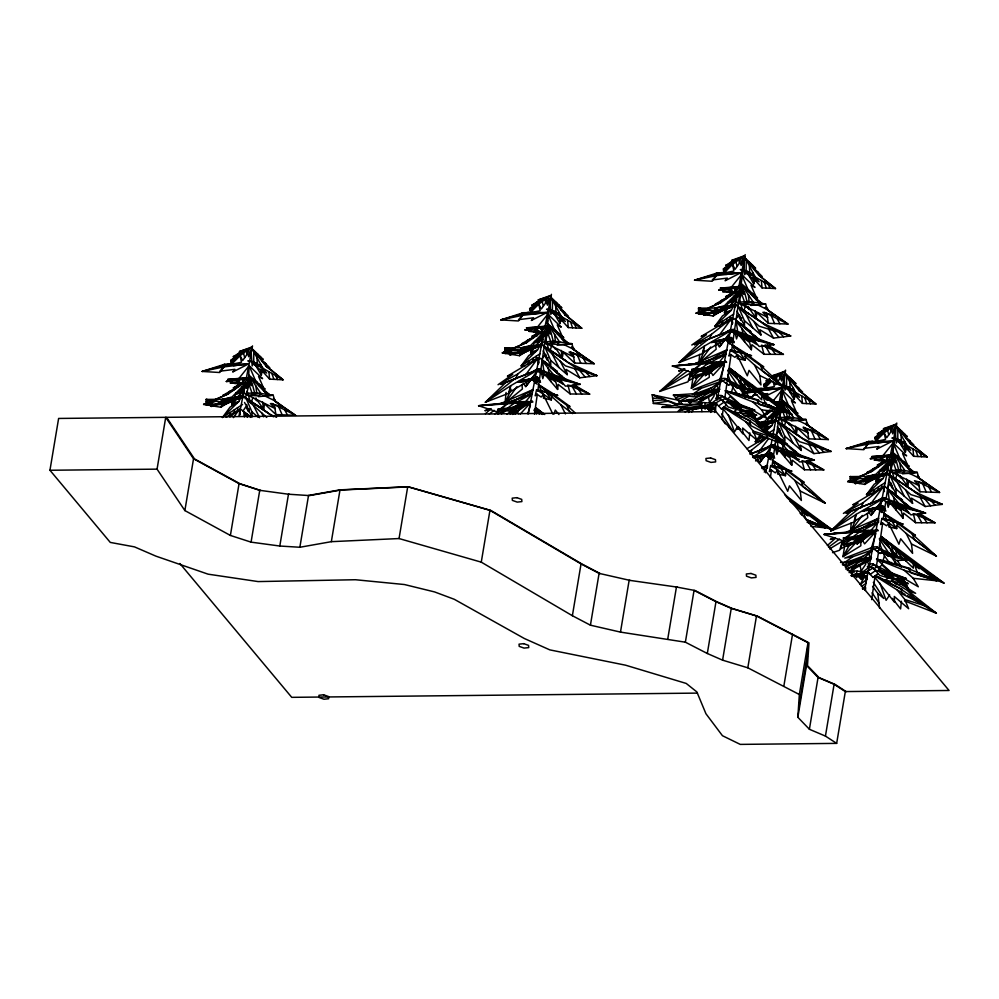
<?xml version="1.0" encoding="UTF-8"?>
<svg xmlns="http://www.w3.org/2000/svg" width="999" height="999" viewBox="0 0 999 999"><rect width="100%" height="100%" fill="white"/><g stroke="black" fill="none" stroke-linecap="round" stroke-linejoin="round"><path stroke-width="1.5" d="M253.721 362.175L261.313 375.075L262.25 371.041L269.605 379.121L283.079 379.82L262.887 368.281L252.385 349.425L266.171 366.296L269.805 367.782L258.816 356.93L263.212 359.39L252.809 349.35L251.074 350.849L252.173 365.959L253.721 362.175L253.783 351.923M552.41 310.627L560.002 323.526L560.938 319.493L568.294 327.572L581.768 328.271L561.575 316.733L551.086 297.877L564.86 314.747L568.493 316.233L557.504 305.382L561.9 307.842L551.498 297.802L549.762 299.3L550.861 314.41L552.41 310.627L552.472 300.374M746.153 270.929L746.216 260.677M786.55 386.426L794.143 399.325L795.079 395.292L802.434 403.384L815.908 404.083L795.716 392.532L785.226 373.676L799 390.547L802.634 392.033L791.645 381.181L796.041 383.641L785.639 373.614L783.903 375.1L785.002 390.222L786.55 386.426L786.613 376.173M897.776 439.335L905.369 452.247L906.305 448.214L913.66 456.293L927.134 456.993L906.942 445.454L896.44 426.598L910.226 443.456L913.86 444.955L902.859 434.09L907.267 436.563L896.865 426.523L895.129 428.022L896.215 443.131L897.776 439.335L897.839 429.095M718.718 365.035L709.577 371.765L695.679 377.972L700.249 374.138L691.72 376.548L691.82 369.43L705.731 368.007L713.935 365.309M871.478 532.617L861.2 540.184L847.302 546.391L851.872 542.557L843.343 544.967L843.443 537.849L857.354 536.426L866.97 533.266M767.319 468.269L767.432 465.322L761.75 467.769M878.496 522.652L878.596 519.717M234.241 412.575L234.34 409.802M532.867 362.425L533.029 358.266M726.61 322.714L726.773 318.556M878.296 489.747L878.396 486.975M248.664 376.598L249.138 365.696L262.587 378.658L258.566 376.461L263.361 387.462L260.714 385.889M547.415 323.489L547.552 320.379M547.689 317.257L547.827 314.148L561.276 327.123L557.255 324.925L562.05 335.914L556.743 332.767M754.058 303.359L741.058 283.828L741.57 274.45L755.019 287.412L750.998 285.214L755.793 296.216L751.81 293.856M781.493 400.849L781.892 391.508M892.706 453.771L893.193 442.869L906.642 455.831L902.621 453.633L907.417 464.635L902.109 461.488M808.016 642.694L806.518 665.471L818.056 677.459L834.103 684.278L845.329 691.57L836.663 743.381L825.436 736.088L809.39 729.27L797.851 717.282L799.337 694.505L808.016 642.694L756.48 615.983L731.256 608.354L715.983 601.685L694.055 590.384L685.376 642.195L707.317 653.496L722.589 660.164L747.814 667.807L799.337 694.505M714.784 411.313L715.172 407.142L713.398 407.517L710.651 412.45M865.396 590.484L865.658 587.637M866.408 579.732L860.214 584.552L865.022 575.936L866.795 575.561L866.058 583.379L861.35 586.513M505.194 401.586L506.081 392.47M699.675 354.295L698.788 363.411L716.158 349.263L715.509 343.556M700.724 343.656L701.023 340.609L711.488 334.315L731.93 318.044L732.117 324.263M850.561 530.307L851.298 522.702M714.335 393.231L714.048 395.979L709.565 402.572L708.341 396.665M240.122 397.964L240.284 396.453M538.811 346.416L538.973 344.917M732.554 306.718L732.717 305.207M749.812 432.854L748.975 440.497L742.594 432.33M772.951 422.215L773.114 420.716M884.177 475.137L884.34 473.626M901.435 601.273L900.599 608.915L892.394 598.413M540.409 368.581L542.794 378.633L544.305 373.851L557.617 389.423L558.191 384.365L570.242 393.981L589.672 394.106L573.613 384.59M734.153 328.871L736.538 338.923L738.049 334.141L751.348 349.712L751.935 344.667L763.985 354.283L783.416 354.408L767.344 344.892M774.562 444.38L776.935 454.433L778.446 449.65L791.757 465.222L792.332 460.164L804.382 469.78L823.813 469.905L807.754 460.389M886.8 501.598L888.161 507.342L889.672 502.559L902.971 518.131L903.558 513.086L915.608 522.702L935.039 522.827L918.968 513.311M710.351 370.379L709.939 373.389L713.91 368.594M534.453 414.16L537.325 394.218M537.762 391.146L540.409 372.739M540.846 369.667L546.366 331.318M547.027 326.71L551.423 294.318L545.042 326.523M721.802 418.943L723.351 408.204M724.899 397.465L726.872 383.666M727.322 380.594L731.068 354.508M731.505 351.448L740.109 291.608M740.771 287.013L745.167 254.608L738.785 286.813M770.366 477.684L771.465 470.017M771.902 466.945L779.844 411.713M781.168 402.51L785.564 370.117L779.183 402.322M871.665 599.637L874.974 576.623M876.51 565.884L878.496 552.085M878.945 549.013L882.691 522.927M883.353 518.331L885.776 501.448M886.213 498.389L891.732 460.027M892.394 455.432L896.79 423.027L890.409 455.232M552.197 393.843L551.323 399.887L543.481 398.226L543.668 394.33L536.563 389.76L535.214 395.804L536.875 394.18L541.158 397.04L543.668 394.33L551.323 399.887L546.341 392.282L536.563 389.76L557.842 395.392L546.341 392.282M229.683 415.522L230.132 412.525M528.371 363.986L528.821 360.976M722.115 324.275L722.564 321.278M762.512 439.785L762.961 436.775L755.269 441.733L760.888 441.371M873.738 492.694L874.187 489.697M780.893 409.103L780.606 411.039L777.996 408.141M693.006 377.784L691.345 388.261L709.24 377.347L709.203 371.703M844.63 546.203L842.969 556.668L860.851 545.766L860.826 540.122M836.663 743.381L740.259 744.392L722.452 735.714L705.943 713.748L696.865 691.932L686.226 683.441L625.599 665.197L549.812 649.874L524.338 638.498L454.295 599.3L434.602 591.932L404.47 584.54L355.457 579.732L258.104 581.58L208.079 574.163L155.881 556.131L134.49 546.878L110.277 542.42L49.95 470.254L58.616 418.444L715.933 411.6L949.05 690.484L845.329 691.57M685.376 642.195L620.479 632.105L590.421 625.187L572.377 615.721L481.268 562.15L399.051 538.548L331.343 541.67L299.862 547.265L279.807 546.028L251.074 542.145L230.394 535.439L184.865 510.564L157.055 469.143L165.722 417.332L193.531 458.753L239.061 483.628L259.74 490.322L289.435 494.355M184.865 510.564L193.531 458.753M230.394 535.439L239.061 483.628M251.074 542.145L259.74 490.322M279.807 546.028L288.474 494.218L309.49 495.591L339.473 490.259M299.862 547.265L308.529 495.442L340.01 489.86L407.717 486.738L489.947 510.327L581.043 563.911L599.088 573.376L630.119 580.431M331.343 541.67L340.01 489.86M399.051 538.548L407.717 486.738M481.268 562.15L489.947 510.327M572.377 615.721L581.043 563.911M590.421 625.187L599.088 573.376M620.479 632.105L629.145 580.282L677.409 587.15M667.782 638.823L676.448 587.012L695.017 590.521L716.957 601.823L732.217 608.491L757.442 616.133L808.978 642.832L807.479 665.609L819.018 677.597L835.077 684.415L846.29 691.708M707.317 653.496L715.983 601.685M722.589 660.164L731.256 608.354M747.814 667.807L756.48 615.983M783.853 686.088L792.532 634.278M798.701 708.079L807.379 656.256M797.851 717.282L806.518 665.471M809.39 729.27L818.056 677.459M825.436 736.088L834.103 684.278M239.023 416.383L245.479 382.667M246.353 378.072L252.522 345.879M528.334 413.873L534.49 381.693M535.077 378.621L543.881 332.655M714.747 412.487L716.495 403.296M717.082 400.224L737.612 292.944M765.696 472.814L772.152 439.098M772.739 436.039L777.434 411.513M864.61 590.097L889.535 459.84M257.555 400.724L263.574 409.303L264.623 403.871L275.911 414.585L295.529 415.309L273.763 400.124M556.256 349.175L562.262 357.754L563.311 352.335L574.6 363.049L594.218 363.761L572.464 348.576M748.276 307.018L756.006 318.057L757.055 312.625L768.343 323.339L787.961 324.063L766.196 308.878M788.673 422.515L796.403 433.554L797.452 428.134L808.74 438.848L828.358 439.56L806.605 424.375M899.899 475.437L907.629 486.476L908.678 481.043L919.967 491.758L939.584 492.482L917.819 477.285M690.971 372.689L687.986 381.818L659.702 391.421L690.971 372.689L689.185 380.357L699.874 374.613M746.915 272.215L753.745 283.828L754.682 279.795L762.037 287.874L775.511 288.574L758.603 275.05L744.817 258.179L743.506 259.603L744.605 274.713L745.629 272.19M829.57 548.913L842.594 541.096L840.808 548.776L851.498 543.031M245.167 398.788L249.825 381.618L252.085 383.241L254.782 393.469M543.856 347.252L547.727 333.004L550.961 342.232M737.599 307.542L741.47 293.294L744.705 302.535M777.996 423.052L781.131 411.501M889.634 474.463L893.88 458.791L896.14 460.414L898.838 470.641M239.535 395.791L242.07 386.788M538.648 342.744L540.759 335.239M731.967 304.545L734.502 295.542M772.377 420.042L774.899 411.039L764.834 421.241L756.343 423.464M884.015 471.453L886.125 463.961M731.343 392.595L732.816 387.425L731.743 384.652M878.708 568.206L881.855 564.885L884.44 555.844L883.366 553.071M527.759 413.748L530.432 404.945M719.717 379.92L724.175 365.247M871.34 548.339L875.798 533.666M235.502 401.873L232.305 404.945L235.976 392.957M243.406 410.439L245.754 406.868L248.564 411.526L249.338 409.003M251.273 402.709L252.809 397.677M533.129 351.348L530.993 353.396L534.665 341.421M542.095 358.891L544.443 355.319L547.252 359.977L548.026 357.467M549.962 351.161L551.885 344.867M726.872 311.651L724.737 313.698L726.36 308.379M727.185 305.706L728.408 301.71M735.838 319.193L738.186 315.622L740.996 320.279L741.77 317.757M743.706 311.463L745.629 305.17M768.331 426.123L765.134 429.195L768.805 417.22M784.103 426.973L786.026 420.666L789.535 425.037M879.557 479.045L876.36 482.117L880.032 470.129M895.703 478.621L897.252 473.588M250.374 383.516L251.224 380.769L249.288 378.821M742.806 292.27L743.656 289.523L741.72 287.575M783.204 407.779L784.053 405.02L782.117 403.072M894.43 460.689L895.279 457.942L893.343 455.994M704.557 405.769L705.519 402.722M856.18 574.188L857.142 571.141M553.995 414.135L555.294 410.04L558.965 414.548M842.594 541.096L839.61 550.237L832.529 552.634M213.823 400.799L203.621 404.433L220.829 407.242L222.178 403.221M505.057 351.723L502.31 352.884L519.517 355.694L520.866 351.685M698.801 312.013L696.053 313.187L713.261 315.996L714.61 311.975M857.866 477.972L847.676 481.605L864.884 484.415L866.233 480.394M238.986 385.202L239.96 382.542M536.7 336.313L538.161 332.317M882.554 463.698L883.528 461.038M242.47 398.476L243.544 396.491L260.739 407.742L251.486 401.898M541.158 346.928L542.232 344.942L559.428 356.193L550.174 350.349M734.902 307.23L735.976 305.244L766.158 325.274L737.936 306.631M886.525 475.649L887.587 473.663L917.781 493.693L888.473 474.313M505.644 401.723L511.088 389.26M515.322 379.558L517.744 374.026L538.186 357.742L538.374 363.961M704.233 350.936L698.788 363.411L710.639 347.015M709.665 338.474L711.488 334.315M750.074 453.983L751.885 449.825L767.519 437.375M851.011 530.444L855.856 519.355M860.688 508.279L863.111 502.734L883.553 486.463L883.69 491.121M688.686 412.487L690.222 409.153L685.152 411.9M244.293 391.608L238.861 401.436L222.44 417.482L242.557 404.508M246.453 387.724L249.825 381.618M542.994 340.072L537.549 349.887L521.128 365.934L525.337 365.659M545.142 336.188L547.914 331.156M736.725 300.362L731.293 310.19L714.872 326.236L720.491 325.874M738.885 296.478L741.658 291.458M779.282 411.988L771.69 425.699L766.221 431.044M888.348 468.781L882.916 478.608L866.495 494.655L872.115 494.293M890.509 464.897L893.88 458.791M698.938 374.7L691.345 388.261L704.994 373.439M849.799 544.467L842.969 556.668L857.666 540.721M775.461 435.889L778.583 431.118L781.393 435.776L779.507 428.708M887.462 487.612L889.797 484.04L892.619 488.698L891.108 483.041M889.659 594.917L886.113 600.287L879.944 583.191M689.672 404.308L691.458 401.61M215.359 406.343L216.983 403.921M707.791 315.097L709.402 312.675M859.402 483.516L861.026 481.093M706.58 406.968L705.082 409.165L703.758 406.581M858.203 575.387L856.705 577.584L855.381 574.999M776.872 382.867L775.524 384.79L774.225 382.367M713.86 391.283L715.072 389.56M865.484 559.702L866.695 557.979M505.956 401.848L516.895 386.713M851.323 530.569L862.262 515.434M535.002 373.926L525.711 386.775L523.151 382.954M728.746 334.228L719.455 347.065L716.895 343.256M764.922 455.569L759.852 462.574L757.292 458.753M766.608 453.234L769.992 448.563M881.218 501.486L871.078 515.484L868.518 511.675M222.44 417.482L230.057 407.142L238.861 401.436L231.843 404.058L235.714 399.101M233.329 417.632L239.498 409.29L239.685 415.509M524.975 375.636L538.186 357.742L507.43 376.123L512.699 374.4L498.051 384.702L517.744 374.026M719.592 334.74L731.93 318.044L701.173 336.413L706.443 334.702L691.783 345.005L701.023 340.609M760.351 434.84L755.269 441.733L761.837 435.314M758.229 452.634L768.805 438.311M870.341 504.358L883.553 486.463L852.796 504.832L858.066 503.121L843.406 513.424L863.111 502.734M691.545 412.125L695.104 407.33M698.663 402.522L703.558 397.377M904.919 470.566L902.497 473.838L917.244 472.377L918.843 477.947L927.147 484.14L914.472 480.744L919.33 485.801L888.548 470.729L899.649 469.942L917.244 472.377L909.627 473.476L892.232 472.427L904.919 470.566L892.681 452.247L890.883 454.183M850.286 570.941L856.23 564.885M755.968 392.257L752.584 396.765L745.229 396.316M537.275 371.578L526.336 385.801L526.76 381.98L509.365 392.22L510.701 385.714L539.098 369.205L500.824 384.39L539.098 369.205M731.018 331.88L720.079 346.104L720.504 342.282L703.109 352.522L704.445 346.016L732.841 329.508L694.567 344.68L732.841 329.508M770.504 448.563L760.476 461.6L760.901 457.779L755.556 460.939M882.641 500.299L871.702 514.522L872.127 510.701L854.732 520.941L856.068 514.435L884.465 497.927L846.19 513.099L884.465 497.927M242.233 350.986L233.304 356.693L236.351 355.881L230.956 360.202L231.456 364.335L238.424 355.319L251.511 347.165L252.272 347.939L248.751 356.718L246.865 351.448L246.728 354.77L242.695 360.539L240.085 355.694L251.511 347.165L239.323 351.561L249.775 348.251M530.981 311.713L537.112 303.771L550.199 295.617L550.961 296.391L547.44 305.17L545.554 299.9L545.417 303.221L541.383 308.991L538.773 304.146L550.199 295.617L538.011 300.012L548.463 296.703M770.554 380.469L764.285 388.586L771.84 381.031M237.25 397.127L244.218 390.534L236.676 394.28L245.679 384.852M535.177 346.566L538.261 342.607L542.907 338.998L535.364 342.732L544.368 333.304M729.682 305.881L736.65 299.288L729.108 303.034L738.111 293.606M768.543 423.364L764.672 428.309L771.69 425.699L765.396 429.77M769.317 422.365L772.402 418.406L777.047 414.797L769.505 418.531L775.499 412.25M878.995 477.272L875.898 481.231L882.916 478.608L874.113 484.315L866.495 494.655L885.326 482.505M880.531 475.287L883.628 471.328L888.273 467.707L880.718 471.453L889.734 462.025M238.686 378.746L249.138 365.696L256.731 383.529M537.375 327.197L547.827 314.148L554.832 330.607M731.118 287.5L741.57 274.45L747.989 289.535M772.464 401.81L781.967 389.947M882.741 455.906L893.193 442.869L900.199 459.328M210.702 405.594L212.263 403.671M509.39 354.046L510.951 352.123M703.134 314.335L704.695 312.425M854.757 482.754L856.318 480.844M710.689 403.134L708.903 405.307L700.224 406.231L701.148 402.809L697.427 404.195L681.905 404.408L680.706 400.761L652.185 394.73L653.358 403.434L670.504 405.244L661.837 407.405L689.31 407.555L702.472 405.194M860.526 573.726L862.312 571.553M516.196 413.099L519.18 409.49M525.137 402.285L532.105 393.881L506.068 403.072M718.88 362.587L725.836 354.183L696.927 364.385M764.247 472.09L766.245 469.68M861.563 541.808L864.547 538.211M870.504 531.006L877.459 522.602L851.435 531.78M528.196 402.422L531.98 400.849L532.892 401.985L478.583 405.744L496.603 411.7L507.417 403.509L500.924 409.578M721.94 362.724L725.724 361.139L726.623 362.287L672.327 366.034L690.346 372.003L701.161 363.798L695.754 368.868M873.563 531.143L877.347 529.557L878.246 530.694L823.95 534.453L841.97 540.422M772.514 435.764L774.7 434.103L802.434 457.142L797.04 454.046L776.011 435.576M862.774 589.223L864.647 587.125L862.337 588.648M520.204 414.098L530.044 403.359M723.788 363.661L712.961 375.474L710.701 371.516M742.744 410.589L754.745 410.152L735.227 402.597L721.216 395.529L718.918 395.392L715.671 398.376L719.055 398.176L725.649 402.747L728.246 402.322L736.013 405.956L737.399 404.458M875.411 532.08L864.585 543.893L862.324 539.935M895.866 578.958L906.368 578.571L886.85 571.016L872.839 563.948L870.541 563.798L867.294 566.795L870.678 566.595L877.259 571.166L879.869 570.729L887.636 574.375L889.023 572.877M739.26 285.764L741.67 283.891L757.567 297.927L750.961 293.868L761.95 303.421L755.981 299.488M526.985 396.253L533.279 389.523L500.674 403.559L506.406 402.335M719.68 357.667L727.022 349.825L694.417 363.861L700.149 362.637L697.577 363.961M763.224 469.805L767.432 465.322L762.112 468.494M872.352 524.962L878.645 518.244L847.452 531.668M728.134 398.676L730.232 396.466L738.161 403.821M865.971 446.216L868.044 444.043L892.519 441.146L876.735 449.175L878.97 446.516L863.898 448.376M245.354 383.466L232.005 396.99L220.779 399.937M544.043 331.918L530.694 345.442L522.202 347.664M737.786 292.22L724.425 305.744L715.946 307.967M780.369 405.507L782.754 403.097L779.208 405.569M889.41 460.626L876.048 474.163L864.834 477.097M231.456 364.335L240.085 355.694L241.483 362.262L232.892 364.036M531.231 311.713L538.773 304.146L540.172 310.714L531.58 312.5M682.517 407.005L678.046 411.338L687.624 407.517M505.794 382.555L485.339 402.26L508.479 393.406L510.701 385.714L485.339 402.26L514.223 379.258M699.537 342.844L679.083 362.55L702.222 353.708L704.445 346.016L679.083 362.55L707.954 339.56M851.16 511.263L830.706 530.968L853.845 522.127L856.068 514.435L830.706 530.968L859.577 507.979M702.884 393.519L704.67 391.808M854.507 561.938L856.293 560.214M846.29 538.299L852.784 532.217L845.579 537.687M512.587 414.448L526.111 403.896M709.577 371.765L705.244 375.749L722.027 364.023M861.2 540.184L856.867 544.168L873.65 532.442M740.559 387.949L744.542 392.132L755.244 391.558L737.574 384.815L725.099 378.496L722.926 378.384L719.455 381.106L722.714 380.906L728.421 385.002L730.956 384.603L737.911 387.849L739.41 386.488M886.762 553.846L894.455 558.978L889.197 553.234L896.165 560.551L906.867 559.977L889.197 553.234L876.722 546.915L874.55 546.803L871.078 549.512L874.337 549.325L880.044 553.421L882.579 553.021L889.535 556.268L891.033 554.907M725.649 402.747L728.059 400.587M877.259 571.166L879.682 569.005M485.439 413.711L491.171 408.591M684.902 368.893L659.702 391.421L687.974 370.629M827.359 545.504L835.389 538.336M710.901 390.921L720.754 382.267M861.463 560.277L872.377 550.674M679.133 401.598L673.388 395.104L695.404 396.79L719.567 388.986L706.505 396.878L702.222 400.599L719.292 391.046M843.081 564.897L847.027 565.197L871.19 557.405L858.129 565.297L853.845 569.018L870.916 559.465M720.729 398.389L717.619 398.589L710.776 403.958L715.671 402.997L721.44 408.978L725.411 407.804L733.528 412.088L736.625 409.428M871.315 566.87L869.242 567.007L862.399 572.377L867.294 571.416L873.064 577.397L877.035 576.211L885.151 580.506L888.248 577.847M717.207 390.184L718.893 388.736L696.715 393.519L673.388 395.104L693.681 396.441L696.715 393.519L697.027 395.117L711.775 390.472L710.514 392.382L719.879 389.31M868.83 558.603L870.516 557.155L848.338 561.938L840.559 562.462M234.116 379.158L227.672 379.408L248.601 377.56L236.513 380.894L244.181 384.515L242.545 380.969L247.777 386.788L248.364 382.917L246.603 379.745L251.398 385.664L249.775 378.633L248.601 377.56L242.545 380.969L247.09 388.074L244.181 384.515L230.307 382.892L232.367 381.131L226.286 381.481L234.116 379.158L247.003 378.009M532.804 327.61L526.361 327.859L547.29 326.011L535.202 329.345L542.882 332.967L541.233 329.433L546.465 335.239L547.052 331.368L545.292 328.196L550.087 334.128L548.463 327.098L547.29 326.011L541.233 329.433L545.779 336.526L542.882 332.967L528.995 331.343L531.056 329.595L524.975 329.945L532.804 327.61L545.691 326.461M726.548 287.912L720.104 288.162L741.033 286.313L728.945 289.648L736.613 293.269L734.977 289.722L740.209 295.542L740.796 291.671L739.035 288.499L743.83 294.418L742.195 287.387L741.033 286.313L734.977 289.722L739.522 296.828L736.613 293.269L722.739 291.646L724.799 289.885L718.718 290.234L726.548 287.912L739.435 286.763M878.171 456.331L871.727 456.58L892.656 454.732L880.556 458.066L888.236 461.688L886.6 458.141L891.832 463.961L892.419 460.089L890.658 456.918L895.454 462.837L893.818 455.806L892.656 454.732L886.6 458.141L891.145 465.234L888.236 461.688L874.362 460.064L876.423 458.304L870.341 458.653L878.171 456.331L891.058 455.169M506.206 402.16L522.415 388.973L521.928 384.69M852.721 529.945L867.781 517.682L867.294 513.411M532.654 309.553L529.945 311.089L529.645 308.666L535.039 304.333L531.992 305.145L540.921 299.45M734.652 259.74L731.755 260.314L743.943 255.919L730.856 264.073L723.888 273.089L732.517 264.448L735.127 269.293L739.16 263.524L739.297 260.202L741.183 265.472L744.705 256.693L743.943 255.919L732.517 264.448L733.915 271.016L723.888 273.089L723.388 268.956L728.783 264.635L725.736 265.447L734.652 259.74L742.207 257.005M766.795 385.352L764.085 386.888L763.785 384.465L769.18 380.132L766.133 380.944L769.48 378.808M878.021 438.261L875.311 439.81L875.012 437.375L880.406 433.054L877.359 433.866L886.275 428.159L893.83 425.412M229.87 416.945L239.498 409.29L226.124 417.282M515.422 409.003L523.376 402.722M709.165 369.305L717.107 363.024M860.788 537.724L868.73 531.443M721.44 408.978L726.473 405.082M873.064 577.397L878.096 573.501M722.352 400.462L725.062 398.376M873.975 568.881L876.685 566.795M728.421 385.002L730.993 383.029M880.044 553.421L882.616 551.448M774.063 379.096L784.34 371.416L785.102 372.19L781.58 380.969L779.695 375.711L779.557 379.033L777.534 381.905L776.335 377.397M688.498 401.91L692.107 399.225L682.017 401.074M719.892 311.276L703.658 315.185L708.878 312.487L698.813 313.786L698.488 308.179L715.072 308.029L736.188 304.658L714.959 314.111L733.041 305.457M756.743 423.326L776.585 420.154L762.274 426.735M871.515 479.695L855.281 483.603L860.501 480.906L850.436 482.205L850.112 476.598L866.695 476.448L887.811 473.076L866.583 482.529L879.407 476.198M489.31 413.948L494.23 410.339M514.335 403.159L506.518 408.903L513.186 407.217L519.555 403.721L510.739 410.764L529.482 403.746L530.481 402.372L513.311 402.759L478.583 405.744L516.52 401.848L528.995 401.498M708.079 363.461L700.262 369.205L706.93 367.52L713.298 364.023L704.482 371.054L723.214 364.048L724.225 362.674L707.042 363.062L672.327 366.034L710.264 362.137L722.739 361.788M828.533 547.19L839.585 539.048M859.702 531.88L851.885 537.624L858.553 535.939L864.922 532.442L856.106 539.472L874.837 532.467L875.848 531.093L858.665 531.48L823.95 534.453L861.887 530.556L874.362 530.207M520.104 407.255L526.685 402.56M713.848 367.557L720.429 362.862M865.471 535.976L872.052 531.281M510.102 413.711L521.053 405.931L515.509 408.504M702.622 374.875L713.573 367.095M718.556 405.981L723.963 402.16M854.245 543.294L866.42 534.652L854.982 539.947L843.443 537.849L858.491 538.386L857.354 536.426L860.501 537.125L867.906 533.166L869.942 534.215L875.261 531.156M870.179 574.4L875.586 570.566M692.382 394.518L701.236 388.274L720.791 381.456L705.294 392.008M844.005 562.924L852.859 556.693L872.414 549.862L855.644 561.288M242.058 384.328L228.346 393.893L214.398 400.05M243.269 383.479L245.342 382.03M541.957 331.93L527.047 342.345L514.435 347.964M506.818 414.26L514.123 409.14L509.615 411.226L498.076 409.128L498.002 413.986L504.495 410.302M513.898 413.773L530.968 401.823L524.575 405.494L522.539 404.458L515.134 408.416L511.988 407.704L498.076 409.128L513.124 409.665L511.988 407.704L523.014 404.096M695.679 377.972L707.866 369.443L703.358 371.528L691.82 369.43L706.867 369.967L705.731 368.007L708.878 368.718L716.283 364.76L718.318 365.796L723.638 362.737M772.477 410.264L761.188 418.144L756.28 420.417M887.324 460.651L872.402 471.066L858.453 477.222M847.302 546.391L859.49 537.862M501.486 413.836L506.168 410.601M691.72 376.548L699.912 370.904M843.343 544.967L851.535 539.323M725.561 382.954L728.421 381.056M877.184 551.373L880.044 549.462M539.972 353.796L521.128 365.934L528.746 355.594L537.549 349.887L530.531 352.51L534.403 347.565L540.834 343.956M733.716 314.086L714.872 326.236L722.489 315.896L731.293 310.19L724.275 312.812L728.146 307.854L734.577 304.258M768.206 433.391L774.113 429.595M771.715 377.385L782.604 372.502M547.902 376.336L555.194 381.643L547.889 373.526L552.971 378.072L563.161 384.278L556.755 376.448L565.459 386.163L580.244 384.365L539.71 369.63L537.012 369.243L533.516 371.016L537.45 371.291L545.579 375.412L548.563 375.424L557.991 379.021L559.452 378.097M752.434 338.898L759.203 346.453L773.988 344.667L733.453 329.92L730.756 329.533L727.26 331.318L731.193 331.593L739.322 335.714L742.307 335.726L751.735 339.323L753.196 338.399M784.065 451.148L797.302 460.077L790.896 452.247L799.6 461.963L814.385 460.164L773.85 445.429L771.153 445.042L767.657 446.815L771.59 447.09L779.72 451.211L782.704 451.223L792.132 454.82L793.593 453.896M890.846 503.284L900.561 510.352L893.256 502.247L898.338 506.78L908.528 512.986L902.122 505.157L910.826 514.872L925.611 513.086L885.077 498.339L882.379 497.952L878.883 499.737L882.816 499.999L890.946 504.133L893.93 504.145L903.358 507.742L904.819 506.818M220.829 407.242L229.608 401.773M519.517 355.694L528.296 350.224M713.261 315.996L720.791 311.313M774.15 377.772L784.34 371.416L772.152 375.811L775.062 375.249M864.884 484.415L873.663 478.946M749.262 451.398L751.885 449.825M494.63 413.948L497.227 412.387M746.915 448.726L766.982 436.738M513.349 401.398L533.279 389.523M705.756 362.5L727.022 349.825M858.715 530.119L878.645 518.244M242.67 387.999L248.027 384.877L244.355 379.957M541.358 336.451L546.715 333.329M735.102 296.753L740.459 293.631L736.787 288.711M752.584 457.018L773.238 445.017L750.174 453.996M886.725 465.172L889.41 463.611M227.46 402.522L211.226 406.431L216.446 403.733L206.381 405.032L206.056 399.425L222.652 399.275L243.756 395.904L222.527 405.357L241.87 397.29M537.986 345.729L521.216 353.808L540.559 345.754M715.671 402.997L721.715 399.525L728.109 406.993L756.618 415.147L744.68 416.034L740.259 412.262M867.294 571.416L873.338 567.944L879.732 575.412L908.241 583.566L896.303 584.452L893.056 581.418M696.89 399.85L711.063 391.733M848.513 568.269L862.686 560.152M231.256 362.637L233.966 361.089M723.688 271.391L726.398 269.842M691.745 374.288L698.239 370.604M843.368 542.707L849.862 539.01M241.221 383.391L233.154 387.949L239.885 385.564L222.802 395.429L228.346 393.893L213.237 400.337M539.91 331.843L531.843 336.413L538.573 334.016L521.49 343.881L527.047 342.345L513.299 348.201M733.653 292.145L725.586 296.703L732.317 294.318L715.234 304.183L720.779 302.647L735.701 292.232L729.62 294.418M770.017 409.927L765.983 412.212L771.365 410.289M883.928 461.313L877.209 465.122L883.94 462.724L866.857 472.602L872.402 471.066L858.665 476.923M777.197 404.208L781.43 401.823L782.604 402.897L784.227 409.927L779.432 403.996L781.193 407.167M688.586 402.085L701.573 394.792M845.404 567.582L853.196 563.211M239.573 396.94L242.145 395.504M772.402 421.191L774.974 419.755M881.056 475.561L886.2 472.664M680.344 400.924L688.823 396.278M719.055 398.176L722.389 396.391M870.678 566.595L874.013 564.81M514.672 403.134L532.105 393.881L505.956 403.334M708.403 363.436L725.836 354.183L698.251 364.16M861.375 531.143L877.459 522.602L851.323 532.055M231.119 361.526L235.339 359.315M529.807 309.977L534.028 307.779M723.551 270.279L727.759 268.069M763.948 385.776L768.169 383.579M875.174 438.698L879.382 436.488M498.039 412.063L502.235 409.89M691.783 372.365L695.978 370.192M843.406 540.784L847.589 538.598M526.148 350.974L509.915 354.895L515.134 352.185L505.069 353.484L504.745 347.877L521.341 347.727L542.445 344.355L539.298 345.154M239.673 391.133L245.092 388.411M538.361 339.598L543.781 336.863M732.105 299.887L737.524 297.165M772.502 415.397L777.921 412.662M883.728 468.306L889.147 465.584M545.579 375.412L548.176 374.138M739.322 335.714L741.92 334.44M779.72 451.211L782.317 449.937M890.946 504.133L893.543 502.859M772.714 409.815L755.631 419.68L761.188 418.144L755.694 420.492M722.714 380.906L726.111 379.27M874.337 549.325L877.734 547.689M709.253 368.793L713.411 366.87M713.498 405.007L715.559 404.071M865.122 573.426L868.206 572.015L847.302 570.367M510.277 413.948L515.834 411.463M760.289 426.773L768.181 423.276M770.803 422.115L776.585 420.154M524.725 380.157L519.155 381.356L537.337 377.185L526.623 380.219L532.892 379.87L531.793 379.133L537.125 382.929L537.437 380.519L535.576 378.484L540.496 382.33L538.511 377.897L537.337 377.185L531.793 379.133L536.625 383.866L532.892 379.87L517.769 382.167L535.914 377.585M718.468 340.459L712.899 341.658L731.081 337.487L720.366 340.522L726.635 340.159L725.536 339.435L730.868 343.231L731.181 340.821L729.32 338.786L734.24 342.632L732.255 338.186L731.081 337.487L725.536 339.435L730.369 344.168L726.635 340.159L711.513 342.47L729.657 337.887M698.239 407.48L692.669 408.678L710.851 404.508L700.137 407.542L706.405 407.192L705.306 406.456L710.639 410.252L710.951 407.842L709.09 405.819L714.01 409.652L712.025 405.219L710.851 404.508L705.306 406.456L710.127 411.188L706.405 407.192L691.283 409.49L709.427 404.907M770.054 453.384L753.296 457.155L771.478 452.984L760.763 456.019L767.032 455.669L765.933 454.945L771.265 458.728L771.59 456.318L769.717 454.295L774.637 458.129L772.652 453.696L771.478 452.984L765.933 454.945L770.766 459.665L767.032 455.669L753.234 457.679L763.136 455.344M870.092 508.878L864.522 510.077L882.704 505.894L871.99 508.928L878.258 508.578L877.159 507.854L882.492 511.65L882.804 509.24L880.943 507.205L885.863 511.051L883.878 506.605L882.704 505.894L877.159 507.854L881.992 512.587L878.258 508.578L863.136 510.889L881.28 506.306M708.416 307.917L720.779 302.647L708.179 308.266M739.198 427.522L736.45 428.683L740.709 429.383M219.343 404.483L233.366 398.526M518.031 352.934L532.055 346.978M711.775 313.236L725.786 307.28M759.178 425.761L771.99 421.316M863.398 481.655L877.409 475.699M224.713 364.248L222.602 365.147L233.004 364.872L233.466 365.659L248.464 363.986L232.68 372.003L234.915 369.343L219.842 371.203L223.988 366.87L248.464 363.986L224.713 364.248L202.123 371.441L219.755 372.515L223.988 366.87L202.123 371.441L229.895 363.698M523.401 312.699L521.291 313.599L531.693 313.336L532.155 314.111L547.152 312.437L531.368 320.454L533.603 317.794L518.543 319.668L522.677 315.322L547.152 312.437L523.401 312.699L500.811 319.892L518.444 320.966L522.677 315.322L500.811 319.892L528.583 312.15M717.145 273.002L715.034 273.901L725.436 273.626L725.898 274.413L740.896 272.739L725.112 280.756L727.347 278.097L712.275 279.957L716.42 275.624L740.896 272.739L717.145 273.002L694.542 280.195L712.187 281.268L716.42 275.624L694.542 280.195L722.327 272.452M868.768 441.421L866.657 442.32L877.06 442.045L877.522 442.832L892.519 441.146L868.768 441.421L846.165 448.601L863.81 449.687L868.044 444.043L846.165 448.601L872.489 441.271M677.31 399.525L685.639 396.041M211.226 406.431L225.275 400.562M509.915 354.895L523.963 349.026L518.693 350.349L504.745 347.877L520.816 350.686L521.341 347.727L523.401 349.662L531.98 347.377L533.528 346.054L534.315 348.164L542.182 345.105M703.658 315.185L717.707 309.315L712.437 310.652L698.488 308.179L714.547 310.989L715.072 308.029L717.145 309.965L725.724 307.68L727.272 306.356L728.059 308.466L735.926 305.407M855.281 483.603L869.33 477.734L887.811 473.076M206.381 405.032L215.834 401.161M505.069 353.484L514.522 349.613M698.813 313.786L708.266 309.915M850.436 482.205L859.889 478.334M230.956 360.202L236.338 358.017M206.318 403.334L203.621 404.433L208.004 403.284M529.645 308.666L535.027 306.468M505.007 351.798L502.31 352.884L505.232 352.123M723.388 268.956L728.771 266.77M763.785 384.465L769.168 382.267M739.148 427.597L736.45 428.683L739.372 427.922M875.012 437.375L880.394 435.189M850.374 480.507L847.676 481.605L850.599 480.844M751.123 453.946L773.238 445.017M541.508 373.351L544.48 372.165M735.252 333.654L738.224 332.467M775.649 449.15L778.621 447.964M886.875 502.072L889.847 500.886M233.304 356.693L241.321 353.509M531.992 305.145L540.009 301.96M725.736 265.447L733.753 262.262M766.133 380.944L770.142 379.358M877.359 433.866L885.376 430.681M228.734 391.758L234.815 389.385M527.422 340.209L533.503 337.837M721.166 300.512L727.247 298.139M761.563 416.009L767.644 413.636M872.789 468.931L878.87 466.558M237.762 353.846L245.779 350.736M243.494 396.653L235.627 399.712L234.84 397.602L233.291 398.926L224.713 401.211L222.652 399.275L222.115 402.235L206.056 399.425L220.005 401.898L236.263 397.789M536.451 302.297L544.467 299.188M730.194 262.6L738.211 259.49M721.29 378.733L693.131 389.685L701.236 388.274M773.263 377.06L778.608 374.987M776.323 420.904L768.456 423.963L767.669 421.853L766.121 423.176L758.965 425.087M881.817 431.019L889.834 427.909M887.549 473.826L879.682 476.885L878.895 474.775L877.347 476.098L868.755 478.384L866.695 476.448L866.17 479.408L850.112 476.598L864.06 479.07M872.914 547.152L844.754 558.104L852.859 556.693M685.102 400.936L689.198 399.363M695.229 393.856L711.663 387.662M845.479 562.787L863.286 556.081M675.761 397.777L681.306 395.704M849.05 572.614L852.771 571.228L851.835 574.65L869.217 572.789M237.188 385.664L242.058 383.916M535.876 334.128L540.746 332.367M881.243 462.837L886.113 461.088M489.16 409.203L484.915 410.726L489.922 409.016M684.315 368.993L678.658 371.029L683.653 369.318M834.527 537.924L830.281 539.435L835.276 537.737M875.324 530.531L872.364 531.493L873.138 532.38M871.503 557.729L862.137 560.801L863.398 558.891L848.651 563.536L848.338 561.938L845.304 564.86L842.407 564.672M504.97 351.698L512.512 349.25M706.243 309.553L696.053 313.187L698.975 312.425M744.829 392.545L753.308 389.847M690.034 401.96L706.505 396.878M845.778 569.105L858.129 565.297M689.31 407.555L681.143 410.027L704.258 406.443M206.194 401.735L211.076 400.312M504.882 350.187L509.765 348.763M698.626 310.489L703.508 309.066M850.249 478.908L855.132 477.485M758.865 455.956L755.394 456.968L766.795 454.308M851.76 575.961L862.474 572.927L863.648 573.626L865.634 578.071L860.713 574.225L862.574 576.261L862.262 578.671L856.93 574.875L862.474 572.927L851.298 575.461L861.051 573.326M742.257 393.656L752.497 390.796M758.341 389.173L761.263 388.361M776.136 403.271L781.43 401.823L775.261 402.135M528.034 380.681L530.644 379.995M721.778 340.984L724.387 340.284M701.548 408.004L704.145 407.317M762.187 456.481L764.784 455.794M873.401 509.403L876.011 508.703M855.768 575.736L853.171 576.423L858.029 575.599L861.75 579.607L856.93 574.875L858.029 575.599L853.633 575.849M524.85 381.218L529.408 380.057M718.593 341.521L723.151 340.359M698.363 408.541L702.921 407.38M758.99 457.018L763.548 455.856M870.216 509.94L874.774 508.778M852.259 576.386L854.532 575.799M525.312 348.676L537.849 345.517M730.144 306.181L736.188 304.658M759.452 424.488L764.847 423.126M865.384 478.733L868.006 478.071M685.114 401.511L689.235 400.512M537.45 371.291L541.158 370.392M731.193 331.593L734.902 330.694M771.59 447.09L775.299 446.191M882.816 499.999L886.525 499.113M517.769 382.167L528.995 379.545M521.103 381.855L528.496 380.107M711.513 342.47L722.739 339.847M714.834 342.145L722.24 340.409M691.283 409.49L702.509 406.868M694.605 409.178L702.01 407.43M755.244 457.654L762.637 455.906M863.136 510.889L874.362 508.266M866.458 510.564L873.863 508.828M851.323 575.936L854.133 575.287M521.253 381.168L532.642 378.509M714.997 341.458L726.385 338.811M694.755 408.491L706.156 405.831M866.62 509.877L878.009 507.23M852.085 575.574L857.779 574.25M238.474 383.841L241.421 383.216M537.162 332.305L540.109 331.668M730.906 292.595L733.853 291.97M882.529 461.014L885.476 460.377M847.464 531.967L851.76 531.043M767.157 387.999L774.312 386.513L773.201 381.268M742.245 394.168L755.369 391.433M878.383 440.909L885.539 439.423L884.14 432.867L895.566 424.338L896.315 425.112L892.806 433.891L890.921 428.621L890.783 431.943L886.737 437.712L884.14 432.867L875.511 441.508L882.479 432.492L895.566 424.338L883.378 428.733L886.275 428.159M727.16 292.158L732.342 291.258M234.728 383.404L239.91 382.505M533.416 331.855L538.598 330.956M878.77 460.576L883.965 459.665M675.574 407.48L702.06 403.658M661.837 407.405L682.392 404.195M851.248 575.574L854.332 575.099M653.358 403.434L669.18 401.074L676.423 403.783M758.004 305.057L765.621 303.958L767.22 309.528L775.524 315.734L762.849 312.325L767.707 317.382L736.925 302.31L748.026 301.523L765.621 303.958L750.873 305.419L753.296 302.148L740.609 304.008L758.004 305.057L767.22 309.528M564.26 344.767L571.878 343.656L573.476 349.238L581.78 355.432L569.105 352.035L573.963 357.093L543.181 342.008L554.283 341.221L571.878 343.656L557.13 345.117L559.552 341.845L546.865 343.706L564.26 344.767L573.476 349.238M262.675 396.128L273.189 395.204L274.787 400.774L283.092 406.98L270.417 403.571L275.274 408.628L244.493 393.556L255.594 392.769L273.189 395.204L258.441 396.665L260.864 393.394L248.177 395.254L259.777 395.954M798.401 420.567L806.018 419.455L807.617 425.037L815.921 431.231L803.246 427.834L808.104 432.892L777.322 417.807L788.423 417.02L806.018 419.455L791.27 420.916L793.693 417.644L781.006 419.505L798.401 420.567L807.617 425.037M744.405 320.667L760.951 334.952L759.902 329.732L773.513 338.112L790.721 335.964L762.212 322.964L769.617 328.184L790.721 335.964L759.19 326.186L738.873 307.954L744.405 320.667L744.542 325.699L736.962 311.188M553.97 352.872L575.874 367.882L596.977 375.661L565.446 365.884L545.129 347.652L550.661 360.364L567.207 374.65L566.171 369.443L579.77 377.809L596.977 375.661L568.468 362.662L544.193 346.328M752.684 395.467L757.192 394.905M763.224 394.155L767.744 393.594L765.509 396.253L781.293 388.236L757.542 388.511M784.802 436.163L801.348 450.449L800.311 445.242L813.91 453.608L831.118 451.461L802.609 438.461L776.161 420.666L810.014 443.681L831.118 451.461L799.587 441.683L779.27 423.464L784.802 436.163L784.939 441.208L777.359 426.685M890.484 476.373L896.028 489.073L912.574 503.359L911.525 498.151L925.136 506.53L942.332 504.37L913.835 491.383L921.24 496.603L942.332 504.37L910.813 494.592L888.411 474.513M758.353 390.946L781.293 388.236L766.295 389.91L765.833 389.135L756.917 389.36M722.739 291.646L731.231 290.734M528.995 331.343L537.487 330.432M230.307 382.892L238.798 381.98M710.351 405.144L716.146 404.533M874.362 460.064L882.854 459.153M763.461 403.359L766.408 403.047M718.718 290.234L731.618 288.911M524.975 329.945L537.874 328.609M226.286 381.481L239.186 380.157M870.341 458.653L883.241 457.33M722.639 289.073L735.739 287.774M528.896 328.771L541.995 327.472M230.207 380.319L243.306 379.021M874.262 457.492L887.362 456.193M774.1 402.772L779.832 402.26M741.108 290.459L744.517 291.995L747.215 302.222M652.984 400.661L665.671 399.762L652.185 394.73L677.197 404.982L680.706 400.761L716.583 403.596M340.984 489.997L408.678 486.875L490.909 510.477L582.005 564.048L600.062 573.513M652.659 398.314L660.901 397.989M763.086 403.559L765.659 403.459M49.95 470.254L157.055 469.143M697.439 693.106L291.733 697.339L179.87 563.498M677.909 403.771L682.367 403.758M682.055 364.96L684.814 364.972M488.311 404.657L491.071 404.67M833.678 533.379L836.438 533.391M723.701 362.113L724.712 362.125M547.976 327.272L549.912 329.22M688.448 364.26L691.645 364.385M494.705 403.958L497.902 404.083M840.072 532.679L843.268 532.804M726.323 391.258L752.547 401.823L761.613 409.89L785.351 412.4L756.93 400.237L726.398 391.146M810.913 526.336L825.748 527.897L805.856 519.393M904.17 570.242L936.975 580.819L911.163 573.026L908.553 568.656L910.401 568.593L890.796 562.762L891.495 562.587L876.573 559.128L904.17 570.242L913.236 578.309L936.975 580.819L908.553 568.656L876.573 559.128L892.594 573.638M559.502 341.845L547.315 323.526L563.823 337.625L557.217 333.579L568.206 343.119L562.237 339.185M793.643 417.644L781.455 399.325L797.964 413.436L791.358 409.378L802.347 418.931L796.378 414.997M261.626 394.605L248.626 375.075L265.135 389.173L258.529 385.114L269.518 394.667L263.549 390.734M774.163 408.429L777.022 408.766L779.919 412.325L776.885 407.592M733.528 412.088L756.618 415.147L734.939 406.93L727.347 402.36M885.151 580.506L908.241 583.566L886.563 575.349L878.97 570.779M737.911 387.849L755.244 391.558L732.667 384.328L725.099 378.496M889.535 556.268L906.867 559.977L884.29 552.747L876.722 546.915M736.013 405.956L754.745 410.152L730.007 402.023L721.216 395.529L722.027 396.615M887.636 574.375L906.368 578.571L881.63 570.441L872.839 563.948L873.65 565.034M726.435 391.059L739.872 394.168L739.173 394.343L758.778 400.174L756.93 400.237L759.54 404.62L785.351 412.4L752.547 401.823M751.735 339.323L773.988 344.667L744.33 335.726L733.453 329.92M557.991 379.021L580.244 384.365L550.599 375.424L539.71 369.63M792.132 454.82L814.385 460.164L784.739 451.223L773.85 445.429M903.358 507.742L925.611 513.086L895.953 504.145L885.077 498.339M807.105 522.277L825.748 527.897L810.064 522.839M885.351 486.838L902.609 500.174L895.953 495.954L913.648 510.052L908.266 506.968L886.288 487.662M241.296 409.665L250.212 416.421L245.067 412.974M723.388 407.48L745.566 421.566L753.196 431.081L774.125 437.649L749.362 420.754L723.501 407.242M875.012 575.899L897.189 589.984L904.819 599.5L925.748 606.068L900.986 589.173L875.124 575.661M260.702 490.472L240.022 483.766L194.493 458.903L166.683 417.47M752.884 432.442L784.739 444.805L756.693 422.639L744.817 415.197M904.507 600.861L936.363 613.224L908.316 591.058L892.469 581.131M794.043 457.28L799.35 459.528M803.134 461.138L823.813 469.905L806.817 461.063M914.36 514.048L935.039 522.827L918.044 513.973M558.578 380.919L562.562 382.605M568.993 385.339L589.672 394.106L572.677 385.264M276.561 417.307L269.78 414.21L245.504 397.877M751.285 273.551L742.944 269.693L740.271 269.593L748.763 271.915L754.07 275.899L759.128 281.793L753.209 277.797L755.256 281.031L742.944 269.693L748.763 271.915L746.802 273.763L754.07 275.899L751.285 273.551L755.481 277.372M791.695 389.048L783.341 385.189L780.681 385.09L789.16 387.412L794.467 391.396L799.525 397.302L793.606 393.294L795.654 396.541L783.341 385.189L789.16 387.412L787.2 389.273L794.467 391.396L791.695 389.048L795.878 392.869M902.909 441.958L894.567 438.111L891.895 438.012L900.386 440.322L905.693 444.318L910.751 450.212L904.819 446.216L906.88 449.45L894.567 438.111L900.386 440.322L898.426 442.182L905.693 444.318L902.909 441.958L907.104 445.791M557.554 313.249L549.2 309.39L546.528 309.29L555.019 311.613L560.327 315.597L565.384 321.503L559.465 317.495L561.513 320.741L549.2 309.39L555.019 311.613L553.059 313.474L560.327 315.597L557.554 313.249L561.738 317.07M258.866 364.797L250.512 360.939L247.839 360.839L256.331 363.161L261.638 367.145L266.696 373.039L260.776 369.043L262.824 372.277L250.512 360.939L256.331 363.161L254.37 365.01L261.638 367.145L258.866 364.797L263.049 368.619M769.342 405.157L771.628 406.231M774.25 407.467L777.022 408.766M731.705 405.719L737.062 408.241M881.992 573.513L891.358 577.922M723.551 407.155L750.486 421.004L749.362 420.754L750.599 425.512L774.125 437.649L762.449 431.068M876.573 576.236L902.109 589.422L900.986 589.173L902.222 593.93L925.748 606.068L907.579 595.829M909.627 473.476L918.843 477.947M265.572 396.303L274.787 400.774M744.405 355.894L754.52 364.997L759.827 375.549L784.802 387.712L760.676 365.684L732.055 344.78L735.364 351.523M897.152 525.324L906.143 533.416L911.45 543.968L936.413 556.131L912.299 534.103L883.678 513.199L886.987 519.942M800.224 491.046L825.199 503.221L801.073 481.193L772.452 460.277L787.699 491.296L789.435 485.839L801.373 500.474L800.224 491.046L794.917 480.494L785.926 472.415M764.21 312.163L787.961 324.063L768.281 310.664M803.308 427.01L828.358 439.56L806.318 424.375M570.466 351.86L594.218 363.761L573.351 349.475M271.778 403.409L295.529 415.309L279.458 404.533M765.072 307.58L767.794 308.978L765.846 307.13M733.928 371.528L745.841 382.779L767.619 400.199L763.736 396.153L779.67 408.179L792.369 414.672L729.769 368.194L729.095 369.093L745.566 388.161L743.955 381.056M571.341 347.29L574.05 348.676L572.102 346.828M885.551 539.947L897.464 551.198L919.242 568.618L915.359 564.572L931.28 576.598L943.993 583.091L881.393 536.6L880.718 537.512L897.177 556.58L895.579 549.475M789.872 501.186L808.016 515.696L804.133 511.663L820.067 523.676L832.766 530.169L784.565 494.667M765.109 344.88L783.416 354.408L761.613 345.154L763.985 354.283M719.917 364.872L718.156 363.923L720.741 363.074L721.515 363.961M869.779 532.342L871.54 533.291M524.413 403.633L526.173 404.583M745.566 421.566L750.761 424.488M897.189 589.984L904.982 594.368M749.075 263.374L753.046 265.634M900.686 431.793L904.669 434.053M789.472 378.883L793.443 381.131M555.332 303.072L559.303 305.332M256.643 354.62L260.614 356.88M541.87 359.777L562.899 378.246L568.294 381.331L550.586 367.232L557.242 371.453L539.984 358.117L538.374 359.965L539.06 362.837M751.585 409.54L766.708 418.369L761.613 409.89M792.207 409.353L796.191 411.713L791.395 400.724L795.416 402.922L783.079 391.034M913.623 510.139L908.266 506.968L910.688 508.778M802.397 457.217L797.04 454.046L799.462 455.856M743.918 310.652L748.875 313.686M895.541 479.07L900.499 482.092M784.315 426.161L789.272 429.183M768.768 435.015L784.739 444.805L762.137 429.295L756.693 422.639L764.01 424.875L748.75 415.347M921.727 604.245L936.363 613.224L913.76 597.714L908.316 591.058L915.633 593.294L900.374 583.766M747.627 290.721L753.596 294.418M754.282 317.632L759.465 320.841M899.25 459.14L905.219 462.837M788.024 406.218L793.993 409.927M905.906 486.051L911.088 489.26M794.68 433.129L799.862 436.338M553.883 330.419L559.852 334.116M560.539 357.33L565.721 360.539M255.195 381.968L261.164 385.664M261.85 408.878L267.033 412.088M740.109 308.092L744.567 310.864M891.732 476.511L896.19 479.283M780.506 423.601L784.964 426.373M546.366 347.789L550.824 350.574M247.677 399.338L252.135 402.11M754.47 269.992L758.428 272.477M906.093 438.411L910.052 440.896M794.867 385.489L798.825 387.974M739.535 411.888L742.17 413.536M560.726 309.69L564.685 312.175M262.038 361.238L265.996 363.723M740.796 324.625L746.815 328.471M892.419 493.044L898.438 496.89M781.193 440.134L787.212 443.968M547.052 364.323L553.071 368.169M250.774 417.407L243.182 411.326M255.282 404.42L273.489 416.82M747.09 260.951L750.449 263.124M898.713 429.37L902.06 431.543M787.487 376.448L790.846 378.621M553.346 300.649L556.705 302.822M254.658 352.197L258.017 354.37M907.604 467.907L913.573 471.84L902.584 462.287L909.19 466.346L892.681 452.247L911.85 472.377M749.774 332.517L755.831 336.526M901.398 500.936L907.454 504.945M790.172 448.014L796.228 452.023M556.031 372.215L562.087 376.223M733.378 403.883L740.833 408.866L738.036 405.731M883.94 571.59L892.457 577.272L889.647 574.15M737.499 321.728L742.644 325.174M738.985 387.999L742.831 390.559L740.721 388.261M889.122 490.147L894.267 493.593M777.896 437.237L783.041 440.684M543.756 361.426L548.901 364.885M744.555 287.5L749.625 290.909M896.178 455.919L901.248 459.328M784.952 403.009L790.022 406.418M550.811 327.21L555.881 330.619M252.123 378.746L257.193 382.155M763.323 341.446L764.834 342.47M914.947 509.865L916.458 510.889M803.72 456.955L805.231 457.967M569.58 381.143L571.091 382.167M891.882 580.681L894.242 582.342M782.667 405.869L784.927 407.492L787.612 417.732M548.526 330.07L550.786 331.693L553.471 341.92M737.999 333.978L748.938 341.933L742.669 334.99M782.042 452.135L789.335 457.442L783.066 450.487M759.065 340.359L735.614 320.08M562.899 378.246L565.322 380.057M754.52 364.997L784.802 387.712L762.699 371.166L760.676 365.684L763.81 366.87L746.228 354.058L747.776 354.495L732.055 344.78L741.033 352.859M906.143 533.416L936.413 556.131L914.322 539.585L912.299 534.103L915.434 535.289L897.851 522.465L899.4 522.902L883.678 513.199L893.78 522.29M794.917 480.494L825.199 503.221L803.096 486.675L801.073 481.193L804.207 482.367L786.625 469.555L788.174 469.992L772.452 460.277L782.567 469.38M542.295 392.57L538.311 384.478L560.776 404.695L572.639 413.623M917.532 477.297L939.584 492.482L918.406 481.868L919.967 491.758M274.663 401.011L278.221 403.696M695.966 363.424L696.665 363.948M729.195 402.06L734.315 405.931L731.143 402.647M885.888 554.27L888.673 556.381L886.712 554.37M847.589 531.843L848.288 532.367M879.794 569.692L885.938 574.35L883.828 572.165M502.222 403.121L502.922 403.658M544.73 414.523L536.026 407.892L535.352 408.791L539.922 414.086M729.37 338.087L733.741 341.521M880.993 506.505L885.364 509.94M709.14 405.107L713.511 408.541M769.767 453.583L774.138 457.03M860.763 573.526L865.134 576.96M535.626 377.784L539.997 381.218M748.501 397.739L743.181 393.544L738.86 387.113M901.185 566.995L894.804 561.95L879.257 538.811M786.238 496.628L801.46 508.891L832.766 530.169L805.968 519.418L802.11 508.041L802.135 515.259L800.099 513.286M543.768 414.123L536.026 407.892L542.007 413.923M882.666 573.963L879.457 571.353L882.604 574.125M761.001 340.784L744.33 327.535L750.986 331.755L733.728 318.419L732.117 320.254L732.791 323.127M781.118 407.018L787.137 412M932.741 575.436L938.76 580.419M821.515 522.527L827.547 527.497M727.197 338.848L731.031 342.02M878.82 507.267L882.654 510.439M767.594 454.358L771.428 457.53M706.967 405.881L710.789 409.053M858.591 574.288L862.412 577.472M533.454 378.546L537.287 381.73M729.208 427.547L732.23 430.057L721.715 413.911M872.589 586.338L877.809 593.443L883.853 598.476L873.338 582.33M730.169 337.799L733.254 340.409M774.962 402.834L783.703 410.239M881.792 506.218L884.864 508.828M926.585 571.253L935.326 578.658M770.566 453.309L773.651 455.919M709.939 404.832L713.011 407.442M815.359 518.331L824.113 525.749M861.563 573.251L864.635 575.849M536.426 377.51L539.51 380.107M735.514 412.05L741.42 417.107M885.951 579.457L891.857 584.515M266.758 417.432L246.441 399.2L251.973 411.913L258.179 417.27M730.681 404.37L733.778 407.043M882.304 572.789L886.425 576.348M742.644 334.74L746.715 338.361L756.905 344.58L752.334 338.986M711.113 366.246L712.25 367.257M862.736 534.652L863.873 535.676M517.37 405.944L518.506 406.955M724.949 390.709L742.12 406.256M746.703 410.402L750.137 413.524M897.177 577.784L901.76 581.93M770.429 399.75L779.67 408.179M922.052 568.169L931.28 576.598M810.826 515.259L820.067 523.676M574.974 412.737L566.933 405.394L538.311 384.478L554.033 394.193L552.484 393.756L570.067 406.568L566.933 405.394L568.955 410.876M754.133 387.799L767.619 400.199M905.756 556.218L919.242 568.618M794.53 503.309L808.016 515.696M743.468 379.22L756.73 391.483M895.092 547.639L908.353 559.902M787.187 497.789L797.127 506.993M750.624 415.372L755.169 419.568M881.855 564.885L890.921 573.289M902.247 583.791L907.916 589.048M540.184 411.238L543.431 414.298M917.469 475.536L919.417 477.397M806.243 422.627L808.191 424.475M273.414 398.376L275.362 400.224M727.16 379.545L729.307 381.63M885.464 551.336L887.512 553.371M723.526 396.69L726.31 399.45M731.031 400.474L732.879 402.322M886.35 572.589L888.198 574.437M757.492 339.685L758.815 341.021M909.115 508.104L910.439 509.44M797.889 455.194L799.212 456.518M563.748 379.395L565.072 380.719M745.841 407.23L747.04 408.429M897.464 575.649L898.65 576.848M728.945 380.444L737.05 387.962L734.103 384.952M779.382 332.442L783.628 336.838M931.006 500.861L935.251 505.257M819.779 447.939L824.038 452.347M729.345 401.635L731.243 403.608M585.639 372.14L589.897 376.548M741.058 283.828L759.165 302.847M781.455 399.325L800.636 419.455M547.315 323.526L566.495 343.656M248.626 375.075L267.807 395.204M745.391 334.702L751.81 341.471M897.015 503.121L903.433 509.89M728.408 369.692L743.194 385.252L738.835 381.98L742.195 386.963M880.032 538.111L894.817 553.671L890.459 550.399L893.818 555.382M788.998 453.583L792.207 456.968M551.648 374.4L558.066 381.168M534.665 409.39L538.886 413.836M735.227 402.597L741.807 409.59M889.672 574.013L894.367 579.008M747.127 388.948L748.114 390.035M898.75 557.367L899.737 558.453M741.533 335.14L745.291 339.285M893.156 503.558L896.915 507.704M781.93 450.636L785.689 454.782M547.789 374.837L551.548 378.983M897.464 551.198L900.524 554.707L881.393 536.6L912.686 561.813L943.993 583.091L917.194 572.327L913.323 560.963L913.361 568.169L899.112 554.395L895.266 548.051M745.841 382.779L748.9 386.288L729.769 368.194L761.063 393.394L792.369 414.672L765.571 403.908L763.149 396.803M526.997 402.784L527.772 403.658M924.799 498.938L930.606 505.844M773.176 330.519L778.983 337.425M813.573 446.016L819.38 452.922M579.432 370.217L585.239 377.123M899.824 504.582L887.824 489.86L889.46 501.148M748.201 336.163L736.201 321.441L737.836 332.729M788.598 451.66L776.598 436.95L778.233 448.239M554.457 375.861L542.457 361.151L544.093 372.44M247.54 417.332L243.768 412.687L244.38 416.92M898.126 474.675L900.761 477.947M746.503 306.256L749.138 309.528L748.363 306.606M552.759 345.966L555.394 349.225M254.957 398.601L256.706 400.774L255.944 397.852M890.796 455.781L895.042 461.076M739.173 287.362L743.418 292.67M779.57 402.872L783.815 408.166M545.429 327.073L549.675 332.367M246.741 378.609L250.986 383.916M874.325 576.685L894.53 602.297L894.292 596.465L908.653 608.728L904.819 599.5M722.702 408.266L742.906 433.878L742.669 428.047L757.03 440.309L753.196 431.081M740.771 429.995L738.036 426.498L734.49 431.868L728.321 414.772M888.411 457.117L892.119 462.025M543.056 328.409L546.753 333.304M891.657 455.294L894.629 459.328M740.034 286.875L743.019 290.909M780.444 402.372L783.416 406.406M546.291 326.573L549.275 330.607M247.602 378.122L250.587 382.155M721.84 419.105L725.324 423.838M884.44 555.844L889.722 563.186M902.022 580.307L909.053 590.097L902.946 578.034M732.816 387.425L737.212 393.544M749.525 410.664L757.429 421.678L751.323 409.615M861.887 530.556L862.474 531.393M710.264 362.137L710.851 362.974M516.52 401.848L517.107 402.672M923.85 518.081L927.035 522.777M772.227 349.662L775.411 354.358M812.624 465.159L815.821 469.855M578.483 389.36L581.68 394.056M897.189 560.364L901.398 566.595M744.73 390.709L749.774 398.176M872.077 592.769L878.958 602.934M727.634 370.392L737.137 384.54M533.891 410.089L536.488 413.948M745.179 382.167L747.489 385.976L761.738 399.75L761.713 393.981M913.236 578.309L918.331 586.788L901.947 577.222L902.659 581.53M892.594 574.05L893.593 575.711M740.983 405.631L741.97 407.292M516.958 411.213L518.469 413.848M917.731 515.484L921.79 522.739M766.108 347.065L770.167 354.32M806.518 462.574L810.564 469.817M572.377 386.763L576.423 394.018M902.621 578.546L909.053 590.097M750.998 410.127L757.429 421.678M920.229 497.514L925.136 506.53M768.606 329.108L773.513 338.112M809.015 444.605L813.91 453.608M574.875 368.806L579.77 377.809M928.72 487.037L931.518 492.182M777.097 318.619L779.894 323.763M817.494 434.115L820.291 439.26M583.354 358.316L586.151 363.461M284.665 409.865L287.462 415.01M888.586 479.607L896.165 494.118L896.028 489.073M543.219 350.886L550.799 365.409L550.661 360.364M244.53 402.435L252.11 416.945L251.973 411.913M905.618 489.935L912.574 503.359M753.995 321.516L760.951 334.952M794.392 437.025L801.348 450.449M560.252 361.226L567.207 374.65M261.563 412.762L263.649 416.795M854.058 572.415L852.06 568.543L852.434 571.403M701.76 402.709L700.436 400.124L700.811 402.997M896.165 564.635L894.804 561.95L895.816 564.497M745.217 397.552L743.181 393.544L744.193 396.079M560.776 404.695L565.422 413.923M897.639 482.779L904.295 496.216M894.305 555.943L895.054 557.454M746.016 314.373L752.672 327.809M786.413 429.87L793.069 443.306M742.682 387.537L743.431 389.036M552.272 354.071L558.928 367.507M253.584 405.619L259.578 417.707M888.323 522.639L898.925 544.218L900.661 538.761L912.599 553.384L911.45 543.968M737.362 355.569L747.302 375.799L749.038 370.342L760.976 384.965L759.827 375.549M543.618 395.267L552.897 414.148M897.989 580.631L898.738 582.305M746.365 412.212L747.115 413.886M919.879 452.847L921.59 456.705M768.256 284.428L769.967 288.286M808.653 399.925L810.364 403.783M574.512 324.126L576.223 327.984M275.824 375.674L277.535 379.533M922.776 484.053L926.21 491.983M771.153 315.634L774.587 323.576M811.55 431.143L814.984 439.073M577.41 355.344L580.844 363.274M278.721 406.88L282.155 414.822M782.542 391.321L788.973 406.406M879.582 543.369L882.279 550.299M727.959 374.95L730.656 381.88M886.65 540.609L888.948 547.04M735.027 372.19L737.324 378.621M541.283 411.888L542.195 414.473M893.094 461.713L896.328 470.954M782.329 410.114L785.102 418.032M249.038 384.54L252.272 393.781M892.045 426.96L893.68 431.693M780.818 374.051L782.454 378.783M740.421 258.541L742.057 263.274M546.678 298.251L548.314 302.972M247.989 349.8L249.625 354.52M915.896 450.574L917.944 456.518M804.67 397.652L806.717 403.596M764.272 282.155L766.32 288.099M570.529 321.853L572.577 327.797M271.84 373.401L273.888 379.345M881.305 474.113L881.93 476.011M770.079 421.191L770.704 423.089M729.682 305.694L730.306 307.592M535.939 345.392L536.563 347.29M237.25 396.94L237.874 398.838M903.758 553.658L906.23 561.288M752.135 385.239L754.607 392.869M869.517 567.694L866.383 557.542L865.671 564.398L861.188 570.991L859.964 565.084M714.76 389.123L717.894 399.275M868.88 553.758L870.042 557.679M717.257 385.339L718.418 389.26M891.258 468.456L894.117 478.321M780.032 415.534L782.891 425.412M739.635 300.037L742.494 309.902M545.891 339.735L548.751 349.6M247.203 391.283L250.474 402.56M739.485 314.623L740.996 320.279M545.741 354.32L547.252 359.977M246.678 404.458L248.564 411.526M887.562 430.307L888.76 434.827M735.938 261.888L737.137 266.408M542.195 301.598L543.394 306.106M243.506 353.134L244.705 357.654M913.236 513.573L915.608 522.702M802.01 460.664L804.382 469.78M567.869 384.865L570.242 393.981M881.493 484.977L882.179 487.837M729.869 316.558L730.906 320.854M536.126 356.268L536.825 359.128M237.437 407.804L238.124 410.664M883.74 488.673L884.415 491.545M891.245 544.118L893.069 551.81M739.622 375.699L741.445 383.391M239.685 411.513L240.372 414.373M893.68 425.736L894.567 429.495M900.524 507.592L902.971 518.131M782.454 372.827L783.341 376.586M789.297 454.67L791.757 465.222M742.057 257.317L742.944 261.076M748.551 337.662L751.348 349.712M548.314 297.015L549.2 300.786M555.157 378.871L557.617 389.423M249.625 348.564L250.512 352.322M868.131 530.382L868.331 531.256M716.508 361.963L716.708 362.837M522.764 401.673L522.964 402.547M893.493 496.815L894.742 502.834M895.379 505.844L896.315 510.352M782.267 443.906L785.102 457.43M741.87 328.396L743.131 334.415M743.756 337.425L744.705 341.933M548.126 368.107L550.961 381.63M750.561 410.239L751.273 414.56M807.18 428.946L808.74 438.848M766.782 313.449L768.343 323.339M573.039 353.147L574.6 363.049M274.35 404.695L275.911 414.585M866.795 575.561L867.357 579.233M715.172 407.142L715.734 410.814M906.655 479.12L907.629 486.476M795.429 426.211L796.403 433.554M755.032 310.701L756.006 318.057M561.288 350.412L562.262 357.754M262.6 401.96L263.574 409.303M701.385 407.292L701.947 411.588M877.809 593.443L879.62 608.366M899.987 463.236L900.798 470.566M788.76 410.314L789.572 417.644M748.363 294.817L749.175 302.148M554.62 334.515L555.432 341.845M255.931 386.064L256.743 393.394M912.974 448.901L913.66 456.293M801.747 395.991L802.434 403.384M761.35 280.482L762.037 287.874M567.607 320.179L568.294 327.572M268.918 371.728L269.605 379.121M904.607 441.271L905.369 452.247M793.393 388.349L794.143 399.325M752.984 272.852L753.745 283.828M559.253 312.55L560.002 323.526M260.552 364.098L260.751 366.845M260.939 369.593L261.313 375.075M894.892 455.569L895.129 460.152M892.382 579.033L892.507 581.48M783.666 402.659L783.99 408.766M743.268 287.163L743.506 291.733M740.759 410.614L740.883 413.062M549.525 326.86L549.762 331.431M250.836 378.409L251.074 382.979M901.036 434.852L901.573 445.791M789.809 381.93L790.346 392.882M749.412 266.433L749.949 277.372M555.669 306.131L556.006 312.974M256.98 357.679L257.317 364.523M876.223 478.571L876.36 482.117M764.997 425.649L765.134 429.195M724.55 308.966L724.737 313.698M530.806 348.663L530.993 353.396M232.168 401.398L232.305 404.945M772.327 433.541L772.414 436.65M873.026 475.437L873.051 477.235M761.8 422.515L761.825 424.325M721.403 307.018L721.428 308.828M527.659 346.715L527.684 348.526M228.971 398.264L228.996 400.075M515.459 411.401L515.484 414.223M737.412 354.633L737.225 358.529L745.067 360.189L745.941 354.146L751.585 355.694L730.306 350.062L728.945 356.106L730.619 354.483L734.902 357.342L737.412 354.633L745.067 360.189L740.084 352.572L730.306 350.062L737.412 354.633M777.809 470.142L777.622 474.026L785.464 475.686L786.338 469.642L791.982 471.191L770.704 465.559L769.355 471.603L771.016 469.98L775.299 472.839L777.809 470.142L785.464 475.686L780.481 468.081L770.704 465.559L777.809 470.142M889.035 523.051L888.848 526.948L896.69 528.608L897.564 522.564L903.208 524.113L881.93 518.481L880.569 524.525L882.242 522.902L886.525 525.761L889.035 523.051L896.69 528.608L891.707 520.991L881.93 518.481L889.035 523.051M745.242 258.104L755.319 277.035L775.511 288.574L758.603 275.05L762.237 276.536L751.248 265.684L755.644 268.144L745.242 258.104M710.614 457.967L705.943 458.466L706.118 460.689L710.963 462.4L715.634 461.9L715.459 459.677L710.614 457.967M516.87 497.664L512.2 498.164L512.375 500.387L517.22 502.11L521.89 501.598L521.715 499.388L516.87 497.664M751.011 573.463L746.34 573.963L746.515 576.186L751.36 577.909L756.031 577.41L755.856 575.187L751.011 573.463M523.713 643.656L519.043 644.155L519.218 646.378L524.063 648.101L528.733 647.602L528.558 645.379L523.713 643.656M323.601 694.78L318.943 695.279L319.118 697.502L323.963 699.225L328.634 698.726L328.446 696.503L323.601 694.78M760.689 340.859L756.643 338.549L760.651 340.934M915.696 447.477L910.226 443.456L927.134 456.993L915.696 447.477M804.47 394.555L799 390.547L815.908 404.083L804.47 394.555M570.329 318.756L564.86 314.747L581.768 328.271L570.329 318.756M271.641 370.304L266.171 366.296L283.079 379.82L271.641 370.304M888.76 577.347L886.563 575.349L888.735 577.372"/></g></svg>
